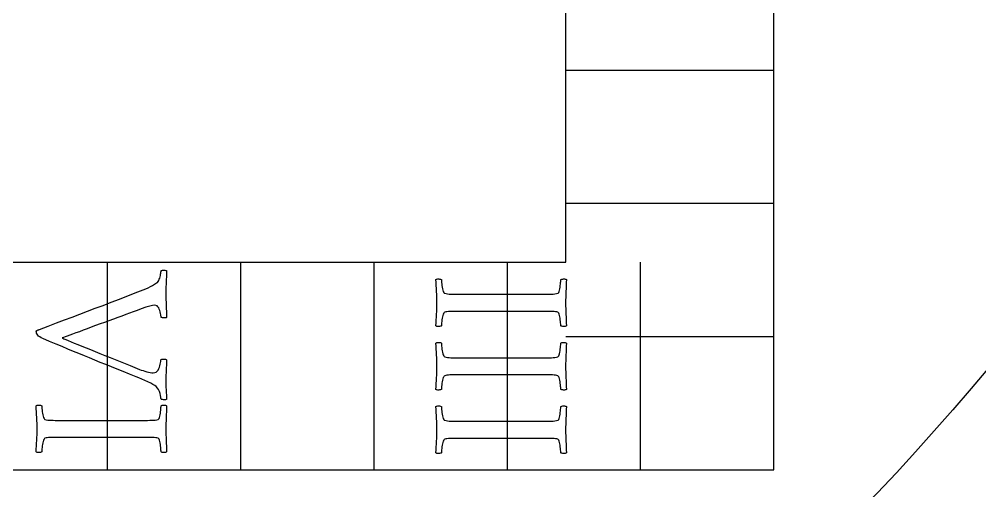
# Model space of a CAD drawing. Header units: millimetres. Extents: x -76 to 76, y -76 to 86.
# Drawn here: x 18.42 to 39.38, y -35.34 to -25.04 of the extents above; entities that cross this region are included whole.
import ezdxf

# ---------------------------------------------------------------- set-up
doc = ezdxf.new("R2010")
doc.units = ezdxf.units.MM
for name, color, linetype in [('CUT_OUTER', 1, 'Continuous'), ('ENGRAVE', 7, 'Continuous'), ('TEXT', 5, 'Continuous')]:
    doc.layers.add(name, color=color, linetype=linetype)

msp = doc.modelspace()

# ---------------------------------------------------------------- linework, layer by layer
at = {"layer": 'CUT_OUTER'}
msp.add_arc((0.0001, -0.0001), 75.9999, 179.913117, 0.0001, dxfattribs=at)
at = {"layer": 'ENGRAVE'}
for points in [[(-34.884, 0), (-34.884, -34.884), (34.884, -34.884), (34.884, 0)], [(-30.3491, 0), (-30.3491, -30.3491), (30.3491, -30.3491), (30.3491, 0)], [(34.884, -26.163), (30.3491, -26.163)], [(34.884, -29.07), (30.3491, -29.07)], [(20.349, -34.884), (20.349, -30.3491)], [(23.256, -34.884), (23.256, -30.3491)], [(26.163, -34.884), (26.163, -30.3491)], [(29.07, -34.884), (29.07, -30.3491)], [(31.977, -34.884), (31.977, -30.3491)], [(34.884, -31.977), (30.3491, -31.977)]]:
    msp.add_lwpolyline(points, dxfattribs=at)
for radius in [74.48, 74.48, 72.485, 68.78, 68.78, 65.854, 60.42, 60.42, 57.228, 51.3, 51.3]:
    msp.add_circle((0, 0), radius, dxfattribs=at)
at = {"layer": 'TEXT'}
for points in [[(21.62, -31.0257), (21.6204, -31.0953), (21.6216, -31.1639), (21.6237, -31.2314), (21.6266, -31.2978), (21.6297, -31.3633), (21.6326, -31.4283), (21.6352, -31.4928), (21.6375, -31.5567), (21.6267, -31.5604), (21.6117, -31.5627), (21.5927, -31.5637), (21.5695, -31.5633), (21.5472, -31.5615), (21.5306, -31.5583), (21.5197, -31.5538), (21.5147, -31.5479), (21.514, -31.5363), (21.5119, -31.5188), (21.5085, -31.4957), (21.5037, -31.4667), (21.4971, -31.4353), (21.4883, -31.4047), (21.4773, -31.375), (21.4642, -31.346), (21.4479, -31.3211), (21.4274, -31.3032), (21.4029, -31.2925), (21.3742, -31.289), (21.3298, -31.2939), (21.2667, -31.3087), (21.185, -31.3334), (21.0846, -31.368), (21.0323, -31.387), (20.9721, -31.4091), (20.9039, -31.4342), (20.8278, -31.4623), (20.7457, -31.4926), (20.6594, -31.5243), (20.569, -31.5574), (20.4745, -31.5918), (20.378, -31.627), (20.2814, -31.6626), (20.1849, -31.6984), (20.0883, -31.7344), (19.9937, -31.7698), (19.9029, -31.8035), (19.816, -31.8356), (19.7329, -31.8661), (19.6554, -31.8943), (19.5853, -31.9198), (19.5226, -31.9426), (19.4674, -31.9626), (19.4217, -31.9792), (19.3878, -31.9917), (19.3657, -32.0001), (19.3554, -32.0043), (19.3704, -32.0112), (19.3977, -32.023), (19.4373, -32.0397), (19.4893, -32.0614), (19.5514, -32.087), (19.6215, -32.1157), (19.6995, -32.1474), (19.7855, -32.1821), (19.8778, -32.2192), (19.9748, -32.2583), (20.0764, -32.2993), (20.1827, -32.3423), (20.2917, -32.3863), (20.4016, -32.4306), (20.5123, -32.4751), (20.6238, -32.52), (20.734, -32.5643), (20.841, -32.6072), (20.9447, -32.6488), (21.0451, -32.689), (21.0829, -32.7038), (21.1219, -32.7175), (21.1619, -32.7301), (21.2031, -32.7416), (21.2431, -32.7512), (21.2799, -32.7581), (21.3133, -32.7622), (21.3435, -32.7636), (21.3764, -32.7599), (21.4049, -32.7487), (21.4291, -32.7302), (21.4488, -32.7043), (21.465, -32.6741), (21.4784, -32.6429), (21.4891, -32.6105), (21.4971, -32.577), (21.5029, -32.5456), (21.507, -32.5194), (21.5094, -32.4985), (21.5103, -32.4827), (21.5173, -32.475), (21.5295, -32.4695), (21.5469, -32.4662), (21.5695, -32.4651), (21.5927, -32.4662), (21.6117, -32.4695), (21.6267, -32.475), (21.6375, -32.4827), (21.6352, -32.5411), (21.6326, -32.5979), (21.6297, -32.653), (21.6266, -32.7065), (21.6237, -32.76), (21.6216, -32.8151), (21.6204, -32.8719), (21.62, -32.9303), (21.6201, -32.9782), (21.6205, -33.0208), (21.6212, -33.0583), (21.6222, -33.0905), (21.6234, -33.12), (21.6249, -33.1492), (21.6267, -33.1781), (21.6288, -33.2068), (21.6309, -33.237), (21.6331, -33.2704), (21.6353, -33.3072), (21.6375, -33.3472), (21.6266, -33.3508), (21.6112, -33.3527), (21.5915, -33.353), (21.5673, -33.3516), (21.5443, -33.3492), (21.5278, -33.3462), (21.5179, -33.3426), (21.5147, -33.3385), (21.5133, -33.3211), (21.5092, -33.2951), (21.5023, -33.2607), (21.4927, -33.2178), (21.479, -33.1729), (21.4598, -33.1328), (21.4351, -33.0972), (21.4049, -33.0664), (21.3774, -33.0451), (21.3386, -33.0208), (21.2885, -32.9936), (21.2272, -32.9632), (21.161, -32.9324), (21.0961, -32.9034), (21.0326, -32.8764), (20.9705, -32.8513), (20.8265, -32.7933), (20.6885, -32.7378), (20.5566, -32.6847), (20.4307, -32.6341), (20.3089, -32.585), (20.1893, -32.5364), (20.0719, -32.4884), (19.9567, -32.441), (19.8415, -32.3934), (19.7241, -32.345), (19.6045, -32.2958), (19.4827, -32.2457), (19.3565, -32.1936), (19.2238, -32.1382), (19.0844, -32.0795), (18.9385, -32.0175), (18.9001, -31.9995), (18.8683, -31.9807), (18.8431, -31.9611), (18.8244, -31.9407), (18.811, -31.9197), (18.8014, -31.8985), (18.7956, -31.8769), (18.7937, -31.8551), (18.7955, -31.8488), (18.8008, -31.843), (18.8097, -31.8378), (18.8222, -31.8332), (18.8355, -31.8288), (18.8469, -31.8244), (18.8564, -31.82), (18.8639, -31.8156), (19.0517, -31.7444), (19.2331, -31.6757), (19.4082, -31.6095), (19.5771, -31.5457), (19.7434, -31.4829), (19.9112, -31.4195), (20.0803, -31.3556), (20.2507, -31.2912), (20.4263, -31.2244), (20.6106, -31.1535), (20.8037, -31.0785), (21.0056, -30.9993), (21.0676, -30.9753), (21.1263, -30.9516), (21.1817, -30.9282), (21.2338, -30.905), (21.2832, -30.8812), (21.3303, -30.8561), (21.3753, -30.8297), (21.4181, -30.8018), (21.4348, -30.7887), (21.4499, -30.7711), (21.4634, -30.7492), (21.4752, -30.7228), (21.4853, -30.6945), (21.4938, -30.6663), (21.5007, -30.6385), (21.5059, -30.6109), (21.5097, -30.5853), (21.5125, -30.5632), (21.5141, -30.5447), (21.5147, -30.5297), (21.5184, -30.5278), (21.5295, -30.5265), (21.548, -30.5256), (21.5739, -30.5254), (21.6001, -30.5256), (21.6194, -30.5265), (21.6319, -30.5278), (21.6375, -30.5297), (21.6352, -30.6012), (21.6326, -30.6663), (21.6297, -30.7252), (21.6266, -30.7777), (21.6237, -30.8302), (21.6216, -30.8891), (21.6204, -30.9542), (21.62, -31.0257)], [(30.341, -31.2385), (30.3414, -31.3017), (30.3426, -31.3641), (30.3447, -31.4257), (30.3476, -31.4865), (30.3507, -31.5475), (30.3536, -31.6099), (30.3562, -31.6737), (30.3585, -31.7388), (30.3481, -31.7464), (30.3344, -31.7514), (30.3174, -31.754), (30.2971, -31.7542), (30.2768, -31.7524), (30.2598, -31.7492), (30.2461, -31.7447), (30.2357, -31.7388), (30.2352, -31.7229), (30.234, -31.7015), (30.2319, -31.6746), (30.2291, -31.6423), (30.2254, -31.6077), (30.2208, -31.5742), (30.2155, -31.5419), (30.2093, -31.5106), (30.2019, -31.4832), (30.1929, -31.4623), (30.1822, -31.4481), (30.1698, -31.4404), (30.1462, -31.4345), (30.1194, -31.43), (30.0892, -31.4268), (30.0557, -31.425), (30.0198, -31.4241), (29.9822, -31.4234), (29.943, -31.423), (29.9021, -31.4228), (29.8955, -31.4228), (29.8889, -31.4228), (29.8824, -31.4228), (29.8758, -31.4228), (29.8692, -31.4228), (29.8626, -31.4228), (29.856, -31.4228), (29.8495, -31.4228), (28.0194, -31.4228), (28.0128, -31.4228), (28.0062, -31.4228), (27.9996, -31.4228), (27.9931, -31.4228), (27.9865, -31.4228), (27.9799, -31.4228), (27.9733, -31.4228), (27.9667, -31.4228), (27.926, -31.423), (27.8872, -31.4234), (27.8503, -31.4241), (27.8153, -31.425), (27.7828, -31.4268), (27.7533, -31.43), (27.7269, -31.4345), (27.7034, -31.4404), (27.6927, -31.4481), (27.6826, -31.4623), (27.673, -31.4832), (27.6639, -31.5106), (27.6558, -31.5419), (27.6491, -31.5742), (27.6438, -31.6077), (27.6398, -31.6423), (27.6369, -31.6746), (27.6348, -31.7015), (27.6336, -31.7229), (27.6332, -31.7388), (27.6228, -31.7447), (27.6091, -31.7492), (27.592, -31.7524), (27.5718, -31.7542), (27.5515, -31.754), (27.5344, -31.7514), (27.5207, -31.7464), (27.5103, -31.7388), (27.5146, -31.6737), (27.5185, -31.6099), (27.5222, -31.5475), (27.5257, -31.4865), (27.5286, -31.4257), (27.5306, -31.3641), (27.5318, -31.3017), (27.5323, -31.2385), (27.5318, -31.1768), (27.5306, -31.1145), (27.5286, -31.0517), (27.5257, -30.9884), (27.5222, -30.9244), (27.5185, -30.86), (27.5146, -30.795), (27.5103, -30.7294), (27.5207, -30.7219), (27.5344, -30.7168), (27.5515, -30.7142), (27.5718, -30.7141), (27.592, -30.7159), (27.6091, -30.719), (27.6228, -30.7235), (27.6332, -30.7294), (27.6336, -30.7453), (27.6348, -30.7667), (27.6369, -30.7936), (27.6398, -30.826), (27.6438, -30.8607), (27.6491, -30.8946), (27.6558, -30.9276), (27.6639, -30.9598), (27.673, -30.9879), (27.6826, -31.0087), (27.6927, -31.022), (27.7034, -31.0279), (27.7317, -31.0357), (27.7638, -31.0416), (27.7997, -31.0455), (27.8395, -31.0476), (27.882, -31.0486), (27.9261, -31.0492), (27.9719, -31.0497), (28.0194, -31.0498), (29.8495, -31.0498), (29.897, -31.0497), (29.9433, -31.0492), (29.9881, -31.0486), (30.0316, -31.0476), (30.0723, -31.0455), (30.1089, -31.0416), (30.1414, -31.0357), (30.1698, -31.0279), (30.1822, -31.022), (30.1929, -31.0087), (30.2019, -30.9879), (30.2093, -30.9598), (30.2155, -30.9276), (30.2208, -30.8946), (30.2254, -30.8607), (30.2291, -30.826), (30.2319, -30.7936), (30.234, -30.7667), (30.2352, -30.7453), (30.2357, -30.7294), (30.2461, -30.7235), (30.2598, -30.719), (30.2768, -30.7159), (30.2971, -30.7141), (30.3174, -30.7142), (30.3344, -30.7168), (30.3481, -30.7219), (30.3585, -30.7294), (30.3562, -30.795), (30.3536, -30.86), (30.3507, -30.9244), (30.3476, -30.9884), (30.3447, -31.0517), (30.3426, -31.1145), (30.3414, -31.1768), (30.341, -31.2385)], [(30.341, -32.6253), (30.3414, -32.6885), (30.3426, -32.7509), (30.3447, -32.8125), (30.3476, -32.8733), (30.3507, -32.9343), (30.3536, -32.9967), (30.3562, -33.0605), (30.3585, -33.1256), (30.3481, -33.1332), (30.3344, -33.1382), (30.3174, -33.1408), (30.2971, -33.141), (30.2768, -33.1392), (30.2598, -33.136), (30.2461, -33.1315), (30.2357, -33.1256), (30.2352, -33.1097), (30.234, -33.0883), (30.2319, -33.0614), (30.2291, -33.0291), (30.2254, -32.9945), (30.2208, -32.961), (30.2155, -32.9287), (30.2093, -32.8974), (30.2019, -32.87), (30.1929, -32.8491), (30.1822, -32.8349), (30.1698, -32.8272), (30.1462, -32.8213), (30.1194, -32.8168), (30.0892, -32.8136), (30.0557, -32.8118), (30.0198, -32.8109), (29.9822, -32.8102), (29.943, -32.8098), (29.9021, -32.8096), (29.8955, -32.8096), (29.8889, -32.8096), (29.8824, -32.8096), (29.8758, -32.8096), (29.8692, -32.8096), (29.8626, -32.8096), (29.856, -32.8096), (29.8495, -32.8096), (28.0194, -32.8096), (28.0128, -32.8096), (28.0062, -32.8096), (27.9996, -32.8096), (27.9931, -32.8096), (27.9865, -32.8096), (27.9799, -32.8096), (27.9733, -32.8096), (27.9667, -32.8096), (27.926, -32.8098), (27.8872, -32.8102), (27.8503, -32.8109), (27.8153, -32.8118), (27.7828, -32.8136), (27.7533, -32.8168), (27.7269, -32.8213), (27.7034, -32.8272), (27.6927, -32.8349), (27.6826, -32.8491), (27.673, -32.87), (27.6639, -32.8974), (27.6558, -32.9287), (27.6491, -32.961), (27.6438, -32.9945), (27.6398, -33.0291), (27.6369, -33.0614), (27.6348, -33.0883), (27.6336, -33.1097), (27.6332, -33.1256), (27.6228, -33.1315), (27.6091, -33.136), (27.592, -33.1392), (27.5718, -33.141), (27.5515, -33.1408), (27.5344, -33.1382), (27.5207, -33.1332), (27.5103, -33.1256), (27.5146, -33.0605), (27.5185, -32.9967), (27.5222, -32.9343), (27.5257, -32.8733), (27.5286, -32.8125), (27.5306, -32.7509), (27.5318, -32.6885), (27.5323, -32.6253), (27.5318, -32.5636), (27.5306, -32.5013), (27.5286, -32.4385), (27.5257, -32.3752), (27.5222, -32.3113), (27.5185, -32.2468), (27.5146, -32.1818), (27.5103, -32.1162), (27.5207, -32.1087), (27.5344, -32.1036), (27.5515, -32.101), (27.5718, -32.1009), (27.592, -32.1027), (27.6091, -32.1058), (27.6228, -32.1103), (27.6332, -32.1162), (27.6336, -32.1321), (27.6348, -32.1535), (27.6369, -32.1804), (27.6398, -32.2128), (27.6438, -32.2475), (27.6491, -32.2814), (27.6558, -32.3144), (27.6639, -32.3466), (27.673, -32.3748), (27.6826, -32.3955), (27.6927, -32.4088), (27.7034, -32.4147), (27.7317, -32.4225), (27.7638, -32.4284), (27.7997, -32.4324), (27.8395, -32.4344), (27.882, -32.4354), (27.9261, -32.4361), (27.9719, -32.4365), (28.0194, -32.4366), (29.8495, -32.4366), (29.897, -32.4365), (29.9433, -32.4361), (29.9881, -32.4354), (30.0316, -32.4344), (30.0723, -32.4324), (30.1089, -32.4284), (30.1414, -32.4225), (30.1698, -32.4147), (30.1822, -32.4088), (30.1929, -32.3955), (30.2019, -32.3748), (30.2093, -32.3466), (30.2155, -32.3144), (30.2208, -32.2814), (30.2254, -32.2475), (30.2291, -32.2128), (30.2319, -32.1804), (30.234, -32.1535), (30.2352, -32.1321), (30.2357, -32.1162), (30.2461, -32.1103), (30.2598, -32.1058), (30.2768, -32.1027), (30.2971, -32.1009), (30.3174, -32.101), (30.3344, -32.1036), (30.3481, -32.1087), (30.3585, -32.1162), (30.3562, -32.1818), (30.3536, -32.2468), (30.3507, -32.3113), (30.3476, -32.3752), (30.3447, -32.4385), (30.3426, -32.5013), (30.3414, -32.5636), (30.341, -32.6253)], [(21.62, -33.9924), (21.6204, -34.0556), (21.6216, -34.118), (21.6237, -34.1796), (21.6266, -34.2403), (21.6297, -34.3014), (21.6326, -34.3638), (21.6352, -34.4275), (21.6375, -34.4927), (21.6271, -34.5002), (21.6134, -34.5053), (21.5964, -34.5079), (21.5761, -34.508), (21.5558, -34.5063), (21.5388, -34.5031), (21.5251, -34.4986), (21.5147, -34.4927), (21.5142, -34.4768), (21.513, -34.4554), (21.5109, -34.4285), (21.5081, -34.3961), (21.5044, -34.3616), (21.4998, -34.3281), (21.4945, -34.2957), (21.4883, -34.2645), (21.4809, -34.237), (21.4719, -34.2162), (21.4612, -34.2019), (21.4488, -34.1943), (21.4252, -34.1884), (21.3984, -34.1838), (21.3682, -34.1807), (21.3347, -34.1789), (21.2988, -34.1779), (21.2612, -34.1772), (21.222, -34.1768), (21.1811, -34.1767), (21.1745, -34.1767), (21.1679, -34.1767), (21.1614, -34.1767), (21.1548, -34.1767), (21.1482, -34.1767), (21.1416, -34.1767), (21.135, -34.1767), (21.1285, -34.1767), (19.2984, -34.1767), (19.2918, -34.1767), (19.2852, -34.1767), (19.2786, -34.1767), (19.2721, -34.1767), (19.2655, -34.1767), (19.2589, -34.1767), (19.2523, -34.1767), (19.2457, -34.1767), (19.205, -34.1768), (19.1662, -34.1772), (19.1293, -34.1779), (19.0943, -34.1789), (19.0618, -34.1807), (19.0323, -34.1838), (19.0059, -34.1884), (18.9824, -34.1943), (18.9717, -34.2019), (18.9616, -34.2162), (18.952, -34.237), (18.9429, -34.2645), (18.9348, -34.2957), (18.9281, -34.3281), (18.9228, -34.3616), (18.9188, -34.3961), (18.9159, -34.4285), (18.9138, -34.4554), (18.9126, -34.4768), (18.9122, -34.4927), (18.9018, -34.4986), (18.8881, -34.5031), (18.871, -34.5063), (18.8508, -34.508), (18.8305, -34.5079), (18.8134, -34.5053), (18.7997, -34.5002), (18.7893, -34.4927), (18.7936, -34.4275), (18.7975, -34.3638), (18.8012, -34.3014), (18.8047, -34.2403), (18.8076, -34.1796), (18.8096, -34.118), (18.8108, -34.0556), (18.8113, -33.9924), (18.8108, -33.9307), (18.8096, -33.8684), (18.8076, -33.8056), (18.8047, -33.7422), (18.8012, -33.6783), (18.7975, -33.6139), (18.7936, -33.5489), (18.7893, -33.4833), (18.7997, -33.4758), (18.8134, -33.4707), (18.8305, -33.4681), (18.8508, -33.4679), (18.871, -33.4697), (18.8881, -33.4729), (18.9018, -33.4774), (18.9122, -33.4833), (18.9126, -33.4992), (18.9138, -33.5206), (18.9159, -33.5475), (18.9188, -33.5798), (18.9228, -33.6145), (18.9281, -33.6484), (18.9348, -33.6815), (18.9429, -33.7137), (18.952, -33.7418), (18.9616, -33.7625), (18.9717, -33.7758), (18.9824, -33.7817), (19.0107, -33.7895), (19.0428, -33.7954), (19.0787, -33.7994), (19.1185, -33.8015), (19.161, -33.8024), (19.2051, -33.8031), (19.2509, -33.8035), (19.2984, -33.8037), (21.1285, -33.8037), (21.176, -33.8035), (21.2223, -33.8031), (21.2671, -33.8024), (21.3106, -33.8015), (21.3513, -33.7994), (21.3879, -33.7954), (21.4204, -33.7895), (21.4488, -33.7817), (21.4612, -33.7758), (21.4719, -33.7625), (21.4809, -33.7418), (21.4883, -33.7137), (21.4945, -33.6815), (21.4998, -33.6484), (21.5044, -33.6145), (21.5081, -33.5798), (21.5109, -33.5475), (21.513, -33.5206), (21.5142, -33.4992), (21.5147, -33.4833), (21.5251, -33.4774), (21.5388, -33.4729), (21.5558, -33.4697), (21.5761, -33.4679), (21.5964, -33.4681), (21.6134, -33.4707), (21.6271, -33.4758), (21.6375, -33.4833), (21.6352, -33.5489), (21.6326, -33.6139), (21.6297, -33.6783), (21.6266, -33.7422), (21.6237, -33.8056), (21.6216, -33.8684), (21.6204, -33.9307), (21.62, -33.9924)], [(30.341, -34.0121), (30.3414, -34.0753), (30.3426, -34.1377), (30.3447, -34.1993), (30.3476, -34.2601), (30.3507, -34.3211), (30.3536, -34.3835), (30.3562, -34.4473), (30.3585, -34.5124), (30.3481, -34.52), (30.3344, -34.525), (30.3174, -34.5277), (30.2971, -34.5278), (30.2768, -34.526), (30.2598, -34.5229), (30.2461, -34.5183), (30.2357, -34.5124), (30.2352, -34.4965), (30.234, -34.4751), (30.2319, -34.4482), (30.2291, -34.4159), (30.2254, -34.3813), (30.2208, -34.3479), (30.2155, -34.3155), (30.2093, -34.2842), (30.2019, -34.2568), (30.1929, -34.2359), (30.1822, -34.2217), (30.1698, -34.214), (30.1462, -34.2081), (30.1194, -34.2036), (30.0892, -34.2004), (30.0557, -34.1986), (30.0198, -34.1977), (29.9822, -34.197), (29.943, -34.1966), (29.9021, -34.1964), (29.8955, -34.1964), (29.8889, -34.1964), (29.8824, -34.1964), (29.8758, -34.1964), (29.8692, -34.1964), (29.8626, -34.1964), (29.856, -34.1964), (29.8495, -34.1964), (28.0194, -34.1964), (28.0128, -34.1964), (28.0062, -34.1964), (27.9996, -34.1964), (27.9931, -34.1964), (27.9865, -34.1964), (27.9799, -34.1964), (27.9733, -34.1964), (27.9667, -34.1964), (27.926, -34.1966), (27.8872, -34.197), (27.8503, -34.1977), (27.8153, -34.1986), (27.7828, -34.2004), (27.7533, -34.2036), (27.7269, -34.2081), (27.7034, -34.214), (27.6927, -34.2217), (27.6826, -34.2359), (27.673, -34.2568), (27.6639, -34.2842), (27.6558, -34.3155), (27.6491, -34.3479), (27.6438, -34.3813), (27.6398, -34.4159), (27.6369, -34.4482), (27.6348, -34.4751), (27.6336, -34.4965), (27.6332, -34.5124), (27.6228, -34.5183), (27.6091, -34.5229), (27.592, -34.526), (27.5718, -34.5278), (27.5515, -34.5277), (27.5344, -34.525), (27.5207, -34.52), (27.5103, -34.5124), (27.5146, -34.4473), (27.5185, -34.3835), (27.5222, -34.3211), (27.5257, -34.2601), (27.5286, -34.1993), (27.5306, -34.1377), (27.5318, -34.0753), (27.5323, -34.0121), (27.5318, -33.9504), (27.5306, -33.8881), (27.5286, -33.8253), (27.5257, -33.762), (27.5222, -33.6981), (27.5185, -33.6336), (27.5146, -33.5686), (27.5103, -33.503), (27.5207, -33.4955), (27.5344, -33.4904), (27.5515, -33.4878), (27.5718, -33.4877), (27.592, -33.4895), (27.6091, -33.4926), (27.6228, -33.4971), (27.6332, -33.503), (27.6336, -33.519), (27.6348, -33.5403), (27.6369, -33.5672), (27.6398, -33.5996), (27.6438, -33.6343), (27.6491, -33.6682), (27.6558, -33.7012), (27.6639, -33.7334), (27.673, -33.7616), (27.6826, -33.7823), (27.6927, -33.7956), (27.7034, -33.8015), (27.7317, -33.8093), (27.7638, -33.8152), (27.7997, -33.8192), (27.8395, -33.8212), (27.882, -33.8222), (27.9261, -33.8229), (27.9719, -33.8233), (28.0194, -33.8234), (29.8495, -33.8234), (29.897, -33.8233), (29.9433, -33.8229), (29.9881, -33.8222), (30.0316, -33.8212), (30.0723, -33.8192), (30.1089, -33.8152), (30.1414, -33.8093), (30.1698, -33.8015), (30.1822, -33.7956), (30.1929, -33.7823), (30.2019, -33.7616), (30.2093, -33.7334), (30.2155, -33.7012), (30.2208, -33.6682), (30.2254, -33.6343), (30.2291, -33.5996), (30.2319, -33.5672), (30.234, -33.5403), (30.2352, -33.519), (30.2357, -33.503), (30.2461, -33.4971), (30.2598, -33.4926), (30.2768, -33.4895), (30.2971, -33.4877), (30.3174, -33.4878), (30.3344, -33.4904), (30.3481, -33.4955), (30.3585, -33.503), (30.3562, -33.5686), (30.3536, -33.6336), (30.3507, -33.6981), (30.3476, -33.762), (30.3447, -33.8253), (30.3426, -33.8881), (30.3414, -33.9504), (30.341, -34.0121)]]:
    msp.add_lwpolyline(points, close=True, dxfattribs=at)

doc.saveas('drawing.dxf')
